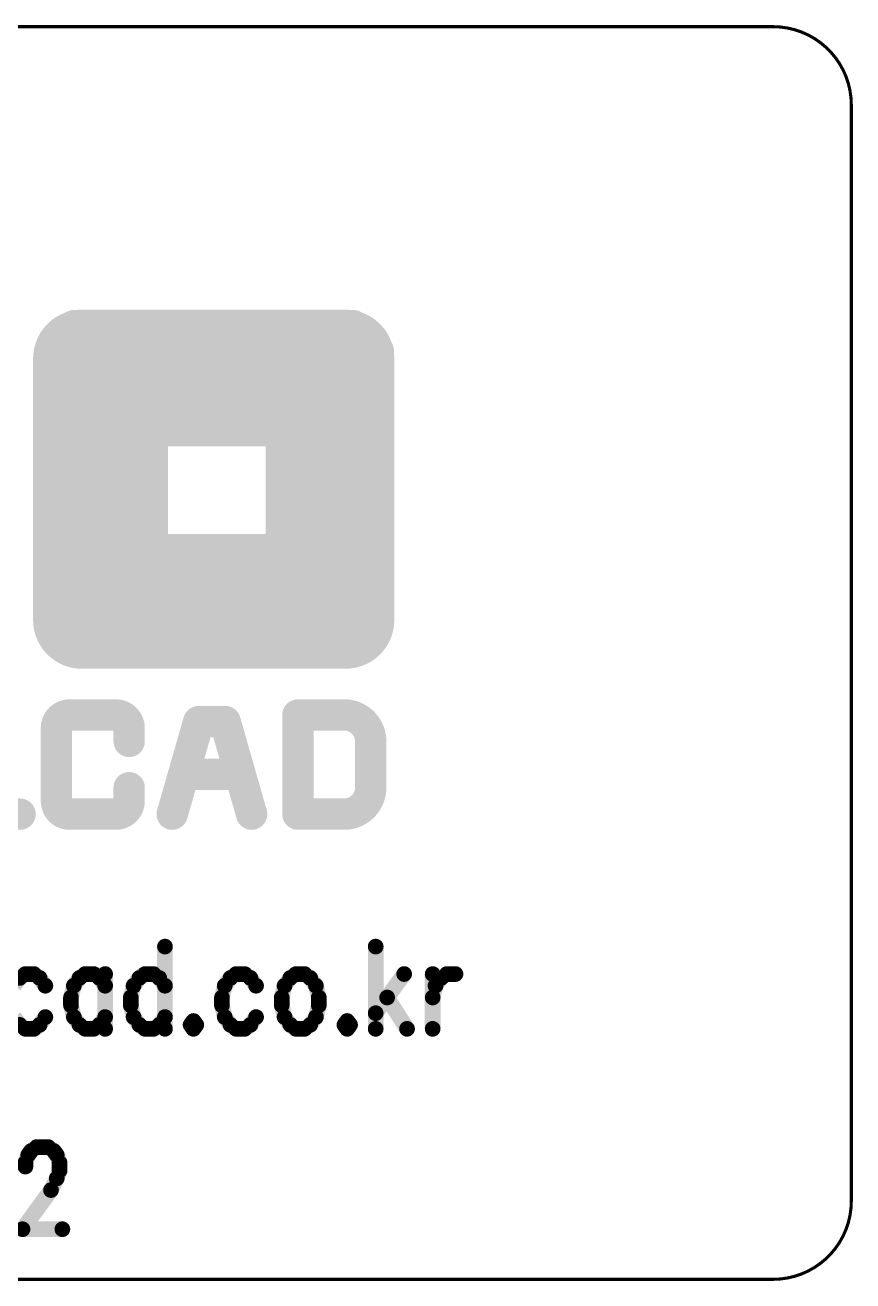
# Model space of a CAD drawing. Extents: x 100 to 128.6, y 94 to 134.1.
# Drawn here: x 118.863 to 121.505, y 93.995 to 98.005 of the extents above; entities that cross this region are included whole.
import ezdxf

# ---------------------------------------------------------------- set-up
doc = ezdxf.new("R2010")
doc.units = 0
doc.layers.get('0').update_dxf_attribs({"linetype": 'CONTINUOUS'})
doc.layers.add('MASK-BOTTOM_PHO', color=5, linetype='CONTINUOUS')
doc.layers.add('SILK-BOTTOM_PHO', color=14, linetype='CONTINUOUS')

# ---------------------------------------------------------------- blocks, each defined once
blk = doc.blocks.new('ROUND_1')
at = {"const_width": 0.050038}
blk.add_lwpolyline([(-0.025018, 0, 1), (0.025018, 0, 1)], format="xyb", close=True, dxfattribs=at)
blk = doc.blocks.new('ROUND_117')
at = {"const_width": 0.02502}
blk.add_lwpolyline([(-0.01251, 0, 1), (0.01251, 0, 1)], format="xyb", close=True, dxfattribs=at)
blk = doc.blocks.new('ROUND_233')
at = {"const_width": 0.004952}
blk.add_lwpolyline([(-0.002476, 0, 1), (0.002476, 0, 1)], format="xyb", close=True, dxfattribs=at)

msp = doc.modelspace()

# ---------------------------------------------------------------- linework, layer by layer
at = {"layer": 'MASK-BOTTOM_PHO'}
for points, const_width in [([(121.249948, 98.000058), (100.24999, 98.000058)], 0.009906), ([(121.499884, 94.250002), (121.499884, 97.750122)], 0.009906), ([(119.019066, 97.045526), (119.90959, 97.045526)], 0.100076), ([(119.043958, 97.046288), (119.88546, 97.046288)], 0.100076), ([(118.965472, 96.991932), (119.965724, 96.991932)], 0.100076), ([(118.992142, 97.018856), (119.944642, 97.018856)], 0.100076), ([(118.965472, 96.965008), (119.990108, 96.965008)], 0.100076), ([(118.938294, 96.105218), (118.938294, 96.940624)], 0.100076), ([(118.938548, 96.938338), (119.990108, 96.938338)], 0.100076), ([(118.938548, 96.911414), (119.990108, 96.911414)], 0.100076), ([(119.991124, 96.940624), (119.991124, 96.105218)], 0.100076), ([(118.938548, 96.884744), (119.990108, 96.884744)], 0.100076), ([(118.938548, 96.85782), (119.990108, 96.85782)], 0.100076), ([(118.938548, 96.830896), (119.990108, 96.830896)], 0.100076), ([(118.938548, 96.804226), (119.990108, 96.804226)], 0.100076), ([(118.938548, 96.777302), (119.990108, 96.777302)], 0.100076), ([(118.938548, 96.750632), (119.990108, 96.750632)], 0.100076), ([(118.938548, 96.723708), (119.990108, 96.723708)], 0.100076), ([(119.311166, 96.7105), (119.638572, 96.7105)], 0.100076), ([(118.938548, 96.696784), (119.2657, 96.696784)], 0.100076), ([(118.938548, 96.670114), (119.2657, 96.670114)], 0.100076), ([(119.689626, 96.696784), (119.990108, 96.696784)], 0.100076), ([(119.689626, 96.670114), (119.990108, 96.670114)], 0.100076), ([(118.938548, 96.64319), (119.2657, 96.64319)], 0.100076), ([(119.269002, 96.372426), (119.269002, 96.668082)], 0.100076), ([(119.680736, 96.668082), (119.680736, 96.372426)], 0.100076), ([(119.689626, 96.64319), (119.990108, 96.64319)], 0.100076), ([(118.938548, 96.61652), (119.2657, 96.61652)], 0.100076), ([(118.938548, 96.589596), (119.2657, 96.589596)], 0.100076), ([(119.689626, 96.61652), (119.990108, 96.61652)], 0.100076), ([(119.689626, 96.589596), (119.990108, 96.589596)], 0.100076), ([(118.938548, 96.562672), (119.2657, 96.562672)], 0.100076), ([(119.689626, 96.562672), (119.990108, 96.562672)], 0.100076), ([(118.938548, 96.536002), (119.2657, 96.536002)], 0.100076), ([(118.938548, 96.509078), (119.2657, 96.509078)], 0.100076), ([(119.689626, 96.536002), (119.990108, 96.536002)], 0.100076), ([(119.689626, 96.509078), (119.990108, 96.509078)], 0.100076), ([(118.938548, 96.482408), (119.2657, 96.482408)], 0.100076), ([(119.689626, 96.482408), (119.990108, 96.482408)], 0.100076), ([(118.938548, 96.455484), (119.2657, 96.455484)], 0.100076), ([(118.938548, 96.42856), (119.2657, 96.42856)], 0.100076), ([(119.689626, 96.455484), (119.990108, 96.455484)], 0.100076), ([(119.689626, 96.42856), (119.990108, 96.42856)], 0.100076), ([(118.938548, 96.40189), (119.2657, 96.40189)], 0.100076), ([(119.689626, 96.40189), (119.990108, 96.40189)], 0.100076), ([(118.938548, 96.374966), (119.2657, 96.374966)], 0.100076), ([(118.938548, 96.348296), (119.2657, 96.348296)], 0.100076), ([(119.689626, 96.374966), (119.990108, 96.374966)], 0.100076), ([(119.689626, 96.348296), (119.990108, 96.348296)], 0.100076), ([(118.938548, 96.321372), (119.990108, 96.321372)], 0.100076), ([(119.638572, 96.330262), (119.311166, 96.330262)], 0.100076), ([(118.938548, 96.294448), (119.990108, 96.294448)], 0.100076), ([(118.938548, 96.267778), (119.990108, 96.267778)], 0.100076), ([(118.938548, 96.240854), (119.990108, 96.240854)], 0.100076), ([(118.938548, 96.214184), (119.990108, 96.214184)], 0.100076), ([(118.938548, 96.18726), (119.990108, 96.18726)], 0.100076), ([(118.938548, 96.160336), (119.990108, 96.160336)], 0.100076), ([(118.938548, 96.133666), (119.990108, 96.133666)], 0.100076), ([(118.938548, 96.106742), (119.990108, 96.106742)], 0.100076), ([(118.965472, 96.080072), (119.98071, 96.080072)], 0.100076), ([(118.965472, 96.053148), (119.963184, 96.053148)], 0.100076), ([(118.992142, 96.026224), (119.94261, 96.026224)], 0.100076), ([(119.88546, 95.999808), (119.043958, 95.999808)], 0.100076), ([(119.045736, 95.999554), (119.883428, 95.999554)], 0.100076), ([(119.15267, 95.802196), (119.004842, 95.802196)], 0.100076), ([(119.733568, 95.633286), (119.733568, 95.802196)], 0.100076), ([(119.733568, 95.802196), (119.881396, 95.802196)], 0.100076), ([(118.962678, 95.760032), (118.962678, 95.527622)], 0.100076), ([(119.194834, 95.717868), (119.194834, 95.760032)], 0.100076), ([(119.332248, 95.485458), (119.41683, 95.781114)], 0.100076), ([(119.41683, 95.781114), (119.501158, 95.781114)], 0.100076), ([(119.501158, 95.781114), (119.58574, 95.485458)], 0.100076), ([(119.965724, 95.717868), (119.965724, 95.57004)], 0.100076), ([(119.733568, 95.485458), (119.733568, 95.633286)], 0.100076), ([(119.543322, 95.612204), (119.374412, 95.612204)], 0.100076), ([(119.194834, 95.527622), (119.194834, 95.57004)], 0.100076), ([(118.64594, 95.485458), (118.8466, 95.485458)], 0.100076), ([(119.004842, 95.485458), (119.15267, 95.485458)], 0.100076), ([(119.881396, 95.485458), (119.733568, 95.485458)], 0.100076), ([(119.309134, 95.062548), (119.309134, 94.799912)], 0.050038), ([(119.981726, 95.062548), (119.981726, 94.799912)], 0.050038), ([(118.863618, 94.974918), (118.84533, 94.962472)], 0.050038), ([(118.890796, 94.974918), (118.863618, 94.974918)], 0.050038), ([(118.909084, 94.962472), (118.890796, 94.974918)], 0.050038), ([(119.054626, 94.974918), (119.036338, 94.962472)], 0.050038), ([(119.081804, 94.974918), (119.054626, 94.974918)], 0.050038), ([(119.100092, 94.962472), (119.081804, 94.974918)], 0.050038), ([(119.118126, 94.974918), (119.118126, 94.799912)], 0.050038), ([(119.24538, 94.974918), (119.227346, 94.962472)], 0.050038), ([(119.272812, 94.974918), (119.24538, 94.974918)], 0.050038), ([(119.290846, 94.962472), (119.272812, 94.974918)], 0.050038), ([(119.536464, 94.974918), (119.518176, 94.962472)], 0.050038), ([(119.563642, 94.974918), (119.536464, 94.974918)], 0.050038), ([(119.58193, 94.962472), (119.563642, 94.974918)], 0.050038), ([(119.727218, 94.974918), (119.709184, 94.962472)], 0.050038), ([(119.75465, 94.974918), (119.727218, 94.974918)], 0.050038), ([(119.772684, 94.962472), (119.75465, 94.974918)], 0.050038), ([(120.072658, 94.974918), (119.981726, 94.84995)], 0.050038), ([(120.16359, 94.974918), (120.16359, 94.799912)], 0.050038), ([(120.191022, 94.962472), (120.209056, 94.974918)], 0.050038), ([(120.209056, 94.974918), (120.236488, 94.974918)], 0.050038), ([(118.84533, 94.962472), (118.827296, 94.93758)], 0.050038), ([(118.927372, 94.93758), (118.909084, 94.962472)], 0.050038), ([(119.018304, 94.93758), (119.00916, 94.899988)], 0.050038), ([(119.036338, 94.962472), (119.018304, 94.93758)], 0.050038), ([(119.118126, 94.93758), (119.100092, 94.962472)], 0.050038), ([(119.209058, 94.93758), (119.199914, 94.899988)], 0.050038), ([(119.227346, 94.962472), (119.209058, 94.93758)], 0.050038), ([(119.309134, 94.93758), (119.290846, 94.962472)], 0.050038), ([(119.499888, 94.93758), (119.490998, 94.899988)], 0.050038), ([(119.518176, 94.962472), (119.499888, 94.93758)], 0.050038), ([(119.599964, 94.93758), (119.58193, 94.962472)], 0.050038), ([(119.690896, 94.93758), (119.681752, 94.899988)], 0.050038), ([(119.709184, 94.962472), (119.690896, 94.93758)], 0.050038), ([(119.790972, 94.93758), (119.772684, 94.962472)], 0.050038), ([(119.800116, 94.899988), (119.790972, 94.93758)], 0.050038), ([(120.16359, 94.899988), (120.172734, 94.93758)], 0.050038), ([(120.172734, 94.93758), (120.191022, 94.962472)], 0.050038), ([(119.00916, 94.899988), (119.00916, 94.875096)], 0.050038), ([(119.199914, 94.899988), (119.199914, 94.875096)], 0.050038), ([(119.490998, 94.899988), (119.490998, 94.875096)], 0.050038), ([(119.681752, 94.899988), (119.681752, 94.875096)], 0.050038), ([(119.800116, 94.875096), (119.800116, 94.899988)], 0.050038), ([(120.018302, 94.899988), (120.081802, 94.799912)], 0.050038), ([(119.00916, 94.875096), (119.018304, 94.837504)], 0.050038), ([(119.199914, 94.875096), (119.209058, 94.837504)], 0.050038), ([(119.490998, 94.875096), (119.499888, 94.837504)], 0.050038), ([(119.681752, 94.875096), (119.690896, 94.837504)], 0.050038), ([(119.790972, 94.837504), (119.800116, 94.875096)], 0.050038), ([(118.827296, 94.837504), (118.84533, 94.812612)], 0.050038), ([(118.84533, 94.812612), (118.863618, 94.799912)], 0.050038), ([(118.890796, 94.799912), (118.909084, 94.812612)], 0.050038), ([(118.909084, 94.812612), (118.927372, 94.837504)], 0.050038), ([(119.018304, 94.837504), (119.036338, 94.812612)], 0.050038), ([(119.036338, 94.812612), (119.054626, 94.799912)], 0.050038), ([(119.081804, 94.799912), (119.100092, 94.812612)], 0.050038), ([(119.100092, 94.812612), (119.118126, 94.837504)], 0.050038), ([(119.209058, 94.837504), (119.227346, 94.812612)], 0.050038), ([(119.227346, 94.812612), (119.24538, 94.799912)], 0.050038), ([(119.272812, 94.799912), (119.290846, 94.812612)], 0.050038), ([(119.290846, 94.812612), (119.309134, 94.837504)], 0.050038), ([(119.400066, 94.825058), (119.390922, 94.812612)], 0.050038), ([(119.390922, 94.812612), (119.400066, 94.799912)], 0.050038), ([(119.40921, 94.812612), (119.400066, 94.825058)], 0.050038), ([(119.400066, 94.799912), (119.40921, 94.812612)], 0.050038), ([(119.499888, 94.837504), (119.518176, 94.812612)], 0.050038), ([(119.518176, 94.812612), (119.536464, 94.799912)], 0.050038), ([(119.563642, 94.799912), (119.58193, 94.812612)], 0.050038), ([(119.58193, 94.812612), (119.599964, 94.837504)], 0.050038), ([(119.690896, 94.837504), (119.709184, 94.812612)], 0.050038), ([(119.709184, 94.812612), (119.727218, 94.799912)], 0.050038), ([(119.75465, 94.799912), (119.772684, 94.812612)], 0.050038), ([(119.772684, 94.812612), (119.790972, 94.837504)], 0.050038), ([(119.890794, 94.825058), (119.881904, 94.812612)], 0.050038), ([(119.881904, 94.812612), (119.890794, 94.799912)], 0.050038), ([(119.899938, 94.812612), (119.890794, 94.825058)], 0.050038), ([(119.890794, 94.799912), (119.899938, 94.812612)], 0.050038), ([(118.863618, 94.799912), (118.890796, 94.799912)], 0.050038), ([(119.054626, 94.799912), (119.081804, 94.799912)], 0.050038), ([(119.24538, 94.799912), (119.272812, 94.799912)], 0.050038), ([(119.536464, 94.799912), (119.563642, 94.799912)], 0.050038), ([(119.727218, 94.799912), (119.75465, 94.799912)], 0.050038), ([(118.872762, 94.397576), (118.881906, 94.410022)], 0.050038), ([(118.881906, 94.410022), (118.89994, 94.422468)], 0.050038), ([(118.89994, 94.422468), (118.936262, 94.422468)], 0.050038), ([(118.936262, 94.422468), (118.95455, 94.410022)], 0.050038), ([(118.95455, 94.410022), (118.963694, 94.397576)], 0.050038), ([(118.863618, 94.37243), (118.872762, 94.397576)], 0.050038), ([(118.863618, 94.359984), (118.863618, 94.37243)], 0.050038), ([(118.963694, 94.397576), (118.972838, 94.37243)], 0.050038), ([(118.972838, 94.37243), (118.972838, 94.347538)], 0.050038), ([(118.972838, 94.347538), (118.963694, 94.322392)], 0.050038), ([(118.963694, 94.322392), (118.945406, 94.285054)], 0.050038), ([(118.945406, 94.285054), (118.854474, 94.160086)], 0.050038), ([(118.854474, 94.160086), (118.981728, 94.160086)], 0.050038), ([(100.24999, 94.000066), (121.249948, 94.000066)], 0.009906)]:
    msp.add_lwpolyline(points, dxfattribs=dict(at, const_width=const_width))
for points, const_width in [([(121.499884, 97.750122, 0.4142136), (121.249948, 98.000058)], 0.009906), ([(119.043958, 97.046288, 0.4142136), (118.938294, 96.940624)], 0.100076), ([(119.991124, 96.940624, 0.4142136), (119.88546, 97.046288)], 0.100076), ([(119.311166, 96.7105, 0.4142274), (119.269002, 96.668082)], 0.100076), ([(119.680736, 96.668082, 0.4142274), (119.638572, 96.7105)], 0.100076), ([(119.269002, 96.372426, 0.4142136), (119.311166, 96.330262)], 0.100076), ([(119.638572, 96.330262, 0.4142136), (119.680736, 96.372426)], 0.100076), ([(118.938294, 96.105218, 0.4142191), (119.043958, 95.999808)], 0.100076), ([(119.88546, 95.999808, 0.4142191), (119.991124, 96.105218)], 0.100076), ([(119.004842, 95.802196, 0.4142136), (118.962678, 95.760032)], 0.100076), ([(119.194834, 95.760032, 0.4142136), (119.15267, 95.802196)], 0.100076), ([(119.965724, 95.717868, 0.4142136), (119.881396, 95.802196)], 0.100076), ([(119.881396, 95.485458, 0.4142205), (119.965724, 95.57004)], 0.100076), ([(118.962678, 95.527622, 0.4142136), (119.004842, 95.485458)], 0.100076), ([(119.15267, 95.485458, 0.4142136), (119.194834, 95.527622)], 0.100076), ([(121.249948, 94.000066, 0.4142136), (121.499884, 94.250002)], 0.009906)]:
    msp.add_lwpolyline(points, format="xyb", dxfattribs=dict(at, const_width=const_width))
at = {"layer": 'SILK-BOTTOM_PHO'}
for points, const_width in [([(121.249948, 98.000058), (100.24999, 98.000058)], 0.009906), ([(121.499884, 94.250002), (121.499884, 97.750122)], 0.009906), ([(119.019066, 97.045526), (119.90959, 97.045526)], 0.100076), ([(119.043958, 97.046288), (119.88546, 97.046288)], 0.100076), ([(118.965472, 96.991932), (119.965724, 96.991932)], 0.100076), ([(118.992142, 97.018856), (119.944642, 97.018856)], 0.100076), ([(118.965472, 96.965008), (119.990108, 96.965008)], 0.100076), ([(118.938294, 96.105218), (118.938294, 96.940624)], 0.100076), ([(118.938548, 96.938338), (119.990108, 96.938338)], 0.100076), ([(118.938548, 96.911414), (119.990108, 96.911414)], 0.100076), ([(119.991124, 96.940624), (119.991124, 96.105218)], 0.100076), ([(118.938548, 96.884744), (119.990108, 96.884744)], 0.100076), ([(118.938548, 96.85782), (119.990108, 96.85782)], 0.100076), ([(118.938548, 96.830896), (119.990108, 96.830896)], 0.100076), ([(118.938548, 96.804226), (119.990108, 96.804226)], 0.100076), ([(118.938548, 96.777302), (119.990108, 96.777302)], 0.100076), ([(118.938548, 96.750632), (119.990108, 96.750632)], 0.100076), ([(118.938548, 96.723708), (119.990108, 96.723708)], 0.100076), ([(119.311166, 96.7105), (119.638572, 96.7105)], 0.100076), ([(118.938548, 96.696784), (119.2657, 96.696784)], 0.100076), ([(118.938548, 96.670114), (119.2657, 96.670114)], 0.100076), ([(119.689626, 96.696784), (119.990108, 96.696784)], 0.100076), ([(119.689626, 96.670114), (119.990108, 96.670114)], 0.100076), ([(118.938548, 96.64319), (119.2657, 96.64319)], 0.100076), ([(119.269002, 96.372426), (119.269002, 96.668082)], 0.100076), ([(119.680736, 96.668082), (119.680736, 96.372426)], 0.100076), ([(119.689626, 96.64319), (119.990108, 96.64319)], 0.100076), ([(118.938548, 96.61652), (119.2657, 96.61652)], 0.100076), ([(118.938548, 96.589596), (119.2657, 96.589596)], 0.100076), ([(119.689626, 96.61652), (119.990108, 96.61652)], 0.100076), ([(119.689626, 96.589596), (119.990108, 96.589596)], 0.100076), ([(118.938548, 96.562672), (119.2657, 96.562672)], 0.100076), ([(119.689626, 96.562672), (119.990108, 96.562672)], 0.100076), ([(118.938548, 96.536002), (119.2657, 96.536002)], 0.100076), ([(118.938548, 96.509078), (119.2657, 96.509078)], 0.100076), ([(119.689626, 96.536002), (119.990108, 96.536002)], 0.100076), ([(119.689626, 96.509078), (119.990108, 96.509078)], 0.100076), ([(118.938548, 96.482408), (119.2657, 96.482408)], 0.100076), ([(119.689626, 96.482408), (119.990108, 96.482408)], 0.100076), ([(118.938548, 96.455484), (119.2657, 96.455484)], 0.100076), ([(118.938548, 96.42856), (119.2657, 96.42856)], 0.100076), ([(119.689626, 96.455484), (119.990108, 96.455484)], 0.100076), ([(119.689626, 96.42856), (119.990108, 96.42856)], 0.100076), ([(118.938548, 96.40189), (119.2657, 96.40189)], 0.100076), ([(119.689626, 96.40189), (119.990108, 96.40189)], 0.100076), ([(118.938548, 96.374966), (119.2657, 96.374966)], 0.100076), ([(118.938548, 96.348296), (119.2657, 96.348296)], 0.100076), ([(119.689626, 96.374966), (119.990108, 96.374966)], 0.100076), ([(119.689626, 96.348296), (119.990108, 96.348296)], 0.100076), ([(118.938548, 96.321372), (119.990108, 96.321372)], 0.100076), ([(119.638572, 96.330262), (119.311166, 96.330262)], 0.100076), ([(118.938548, 96.294448), (119.990108, 96.294448)], 0.100076), ([(118.938548, 96.267778), (119.990108, 96.267778)], 0.100076), ([(118.938548, 96.240854), (119.990108, 96.240854)], 0.100076), ([(118.938548, 96.214184), (119.990108, 96.214184)], 0.100076), ([(118.938548, 96.18726), (119.990108, 96.18726)], 0.100076), ([(118.938548, 96.160336), (119.990108, 96.160336)], 0.100076), ([(118.938548, 96.133666), (119.990108, 96.133666)], 0.100076), ([(118.938548, 96.106742), (119.990108, 96.106742)], 0.100076), ([(118.965472, 96.080072), (119.98071, 96.080072)], 0.100076), ([(118.965472, 96.053148), (119.963184, 96.053148)], 0.100076), ([(118.992142, 96.026224), (119.94261, 96.026224)], 0.100076), ([(119.88546, 95.999808), (119.043958, 95.999808)], 0.100076), ([(119.045736, 95.999554), (119.883428, 95.999554)], 0.100076), ([(119.15267, 95.802196), (119.004842, 95.802196)], 0.100076), ([(119.733568, 95.633286), (119.733568, 95.802196)], 0.100076), ([(119.733568, 95.802196), (119.881396, 95.802196)], 0.100076), ([(118.962678, 95.760032), (118.962678, 95.527622)], 0.100076), ([(119.194834, 95.717868), (119.194834, 95.760032)], 0.100076), ([(119.332248, 95.485458), (119.41683, 95.781114)], 0.100076), ([(119.41683, 95.781114), (119.501158, 95.781114)], 0.100076), ([(119.501158, 95.781114), (119.58574, 95.485458)], 0.100076), ([(119.965724, 95.717868), (119.965724, 95.57004)], 0.100076), ([(119.733568, 95.485458), (119.733568, 95.633286)], 0.100076), ([(119.543322, 95.612204), (119.374412, 95.612204)], 0.100076), ([(119.194834, 95.527622), (119.194834, 95.57004)], 0.100076), ([(118.64594, 95.485458), (118.8466, 95.485458)], 0.100076), ([(119.004842, 95.485458), (119.15267, 95.485458)], 0.100076), ([(119.881396, 95.485458), (119.733568, 95.485458)], 0.100076), ([(119.309134, 95.062548), (119.309134, 94.799912)], 0.050038), ([(119.981726, 95.062548), (119.981726, 94.799912)], 0.050038), ([(118.863618, 94.974918), (118.84533, 94.962472)], 0.050038), ([(118.890796, 94.974918), (118.863618, 94.974918)], 0.050038), ([(118.909084, 94.962472), (118.890796, 94.974918)], 0.050038), ([(119.054626, 94.974918), (119.036338, 94.962472)], 0.050038), ([(119.081804, 94.974918), (119.054626, 94.974918)], 0.050038), ([(119.100092, 94.962472), (119.081804, 94.974918)], 0.050038), ([(119.118126, 94.974918), (119.118126, 94.799912)], 0.050038), ([(119.24538, 94.974918), (119.227346, 94.962472)], 0.050038), ([(119.272812, 94.974918), (119.24538, 94.974918)], 0.050038), ([(119.290846, 94.962472), (119.272812, 94.974918)], 0.050038), ([(119.536464, 94.974918), (119.518176, 94.962472)], 0.050038), ([(119.563642, 94.974918), (119.536464, 94.974918)], 0.050038), ([(119.58193, 94.962472), (119.563642, 94.974918)], 0.050038), ([(119.727218, 94.974918), (119.709184, 94.962472)], 0.050038), ([(119.75465, 94.974918), (119.727218, 94.974918)], 0.050038), ([(119.772684, 94.962472), (119.75465, 94.974918)], 0.050038), ([(120.072658, 94.974918), (119.981726, 94.84995)], 0.050038), ([(120.16359, 94.974918), (120.16359, 94.799912)], 0.050038), ([(120.191022, 94.962472), (120.209056, 94.974918)], 0.050038), ([(120.209056, 94.974918), (120.236488, 94.974918)], 0.050038), ([(118.84533, 94.962472), (118.827296, 94.93758)], 0.050038), ([(118.927372, 94.93758), (118.909084, 94.962472)], 0.050038), ([(119.018304, 94.93758), (119.00916, 94.899988)], 0.050038), ([(119.036338, 94.962472), (119.018304, 94.93758)], 0.050038), ([(119.118126, 94.93758), (119.100092, 94.962472)], 0.050038), ([(119.209058, 94.93758), (119.199914, 94.899988)], 0.050038), ([(119.227346, 94.962472), (119.209058, 94.93758)], 0.050038), ([(119.309134, 94.93758), (119.290846, 94.962472)], 0.050038), ([(119.499888, 94.93758), (119.490998, 94.899988)], 0.050038), ([(119.518176, 94.962472), (119.499888, 94.93758)], 0.050038), ([(119.599964, 94.93758), (119.58193, 94.962472)], 0.050038), ([(119.690896, 94.93758), (119.681752, 94.899988)], 0.050038), ([(119.709184, 94.962472), (119.690896, 94.93758)], 0.050038), ([(119.790972, 94.93758), (119.772684, 94.962472)], 0.050038), ([(119.800116, 94.899988), (119.790972, 94.93758)], 0.050038), ([(120.16359, 94.899988), (120.172734, 94.93758)], 0.050038), ([(120.172734, 94.93758), (120.191022, 94.962472)], 0.050038), ([(119.00916, 94.899988), (119.00916, 94.875096)], 0.050038), ([(119.199914, 94.899988), (119.199914, 94.875096)], 0.050038), ([(119.490998, 94.899988), (119.490998, 94.875096)], 0.050038), ([(119.681752, 94.899988), (119.681752, 94.875096)], 0.050038), ([(119.800116, 94.875096), (119.800116, 94.899988)], 0.050038), ([(120.018302, 94.899988), (120.081802, 94.799912)], 0.050038), ([(119.00916, 94.875096), (119.018304, 94.837504)], 0.050038), ([(119.199914, 94.875096), (119.209058, 94.837504)], 0.050038), ([(119.490998, 94.875096), (119.499888, 94.837504)], 0.050038), ([(119.681752, 94.875096), (119.690896, 94.837504)], 0.050038), ([(119.790972, 94.837504), (119.800116, 94.875096)], 0.050038), ([(118.827296, 94.837504), (118.84533, 94.812612)], 0.050038), ([(118.84533, 94.812612), (118.863618, 94.799912)], 0.050038), ([(118.890796, 94.799912), (118.909084, 94.812612)], 0.050038), ([(118.909084, 94.812612), (118.927372, 94.837504)], 0.050038), ([(119.018304, 94.837504), (119.036338, 94.812612)], 0.050038), ([(119.036338, 94.812612), (119.054626, 94.799912)], 0.050038), ([(119.081804, 94.799912), (119.100092, 94.812612)], 0.050038), ([(119.100092, 94.812612), (119.118126, 94.837504)], 0.050038), ([(119.209058, 94.837504), (119.227346, 94.812612)], 0.050038), ([(119.227346, 94.812612), (119.24538, 94.799912)], 0.050038), ([(119.272812, 94.799912), (119.290846, 94.812612)], 0.050038), ([(119.290846, 94.812612), (119.309134, 94.837504)], 0.050038), ([(119.400066, 94.825058), (119.390922, 94.812612)], 0.050038), ([(119.390922, 94.812612), (119.400066, 94.799912)], 0.050038), ([(119.40921, 94.812612), (119.400066, 94.825058)], 0.050038), ([(119.400066, 94.799912), (119.40921, 94.812612)], 0.050038), ([(119.499888, 94.837504), (119.518176, 94.812612)], 0.050038), ([(119.518176, 94.812612), (119.536464, 94.799912)], 0.050038), ([(119.563642, 94.799912), (119.58193, 94.812612)], 0.050038), ([(119.58193, 94.812612), (119.599964, 94.837504)], 0.050038), ([(119.690896, 94.837504), (119.709184, 94.812612)], 0.050038), ([(119.709184, 94.812612), (119.727218, 94.799912)], 0.050038), ([(119.75465, 94.799912), (119.772684, 94.812612)], 0.050038), ([(119.772684, 94.812612), (119.790972, 94.837504)], 0.050038), ([(119.890794, 94.825058), (119.881904, 94.812612)], 0.050038), ([(119.881904, 94.812612), (119.890794, 94.799912)], 0.050038), ([(119.899938, 94.812612), (119.890794, 94.825058)], 0.050038), ([(119.890794, 94.799912), (119.899938, 94.812612)], 0.050038), ([(118.863618, 94.799912), (118.890796, 94.799912)], 0.050038), ([(119.054626, 94.799912), (119.081804, 94.799912)], 0.050038), ([(119.24538, 94.799912), (119.272812, 94.799912)], 0.050038), ([(119.536464, 94.799912), (119.563642, 94.799912)], 0.050038), ([(119.727218, 94.799912), (119.75465, 94.799912)], 0.050038), ([(118.872762, 94.397576), (118.881906, 94.410022)], 0.050038), ([(118.881906, 94.410022), (118.89994, 94.422468)], 0.050038), ([(118.89994, 94.422468), (118.936262, 94.422468)], 0.050038), ([(118.936262, 94.422468), (118.95455, 94.410022)], 0.050038), ([(118.95455, 94.410022), (118.963694, 94.397576)], 0.050038), ([(118.863618, 94.37243), (118.872762, 94.397576)], 0.050038), ([(118.863618, 94.359984), (118.863618, 94.37243)], 0.050038), ([(118.963694, 94.397576), (118.972838, 94.37243)], 0.050038), ([(118.972838, 94.37243), (118.972838, 94.347538)], 0.050038), ([(118.972838, 94.347538), (118.963694, 94.322392)], 0.050038), ([(118.963694, 94.322392), (118.945406, 94.285054)], 0.050038), ([(118.945406, 94.285054), (118.854474, 94.160086)], 0.050038), ([(118.854474, 94.160086), (118.981728, 94.160086)], 0.050038), ([(100.24999, 94.000066), (121.249948, 94.000066)], 0.009906)]:
    msp.add_lwpolyline(points, dxfattribs=dict(at, const_width=const_width))
for points, const_width in [([(121.499884, 97.750122, 0.4142136), (121.249948, 98.000058)], 0.009906), ([(119.043958, 97.046288, 0.4142136), (118.938294, 96.940624)], 0.100076), ([(119.991124, 96.940624, 0.4142136), (119.88546, 97.046288)], 0.100076), ([(119.311166, 96.7105, 0.4142274), (119.269002, 96.668082)], 0.100076), ([(119.680736, 96.668082, 0.4142274), (119.638572, 96.7105)], 0.100076), ([(119.269002, 96.372426, 0.4142136), (119.311166, 96.330262)], 0.100076), ([(119.638572, 96.330262, 0.4142136), (119.680736, 96.372426)], 0.100076), ([(118.938294, 96.105218, 0.4142191), (119.043958, 95.999808)], 0.100076), ([(119.88546, 95.999808, 0.4142191), (119.991124, 96.105218)], 0.100076), ([(119.004842, 95.802196, 0.4142136), (118.962678, 95.760032)], 0.100076), ([(119.194834, 95.760032, 0.4142136), (119.15267, 95.802196)], 0.100076), ([(119.965724, 95.717868, 0.4142136), (119.881396, 95.802196)], 0.100076), ([(119.881396, 95.485458, 0.4142205), (119.965724, 95.57004)], 0.100076), ([(118.962678, 95.527622, 0.4142136), (119.004842, 95.485458)], 0.100076), ([(119.15267, 95.485458, 0.4142136), (119.194834, 95.527622)], 0.100076), ([(121.249948, 94.000066, 0.4142136), (121.499884, 94.250002)], 0.009906)]:
    msp.add_lwpolyline(points, format="xyb", dxfattribs=dict(at, const_width=const_width))

# ---------------------------------------------------------------- block references
at = {"layer": 'MASK-BOTTOM_PHO'}
for name, p in [('ROUND_233', (121.249948, 98.000058)), ('ROUND_233', (121.249948, 98.000058)), ('ROUND_233', (121.499884, 97.750122)), ('ROUND_233', (121.499884, 97.750122)), ('ROUND_1', (119.019066, 97.045526)), ('ROUND_1', (119.043958, 97.046288)), ('ROUND_1', (119.043958, 97.046288)), ('ROUND_1', (119.88546, 97.046288)), ('ROUND_1', (119.88546, 97.046288)), ('ROUND_1', (119.90959, 97.045526)), ('ROUND_1', (118.965472, 96.991932)), ('ROUND_1', (118.992142, 97.018856)), ('ROUND_1', (119.944642, 97.018856)), ('ROUND_1', (119.965724, 96.991932)), ('ROUND_1', (118.965472, 96.965008)), ('ROUND_1', (119.990108, 96.965008)), ('ROUND_1', (118.938294, 96.940624)), ('ROUND_1', (118.938294, 96.940624)), ('ROUND_1', (118.938548, 96.938338)), ('ROUND_1', (118.938548, 96.911414)), ('ROUND_1', (119.990108, 96.938338)), ('ROUND_1', (119.990108, 96.911414)), ('ROUND_1', (119.991124, 96.940624)), ('ROUND_1', (119.991124, 96.940624)), ('ROUND_1', (118.938548, 96.884744)), ('ROUND_1', (119.990108, 96.884744)), ('ROUND_1', (118.938548, 96.85782)), ('ROUND_1', (118.938548, 96.830896)), ('ROUND_1', (119.990108, 96.85782)), ('ROUND_1', (119.990108, 96.830896)), ('ROUND_1', (118.938548, 96.804226)), ('ROUND_1', (119.990108, 96.804226)), ('ROUND_1', (118.938548, 96.777302)), ('ROUND_1', (118.938548, 96.750632)), ('ROUND_1', (119.990108, 96.777302)), ('ROUND_1', (119.990108, 96.750632)), ('ROUND_1', (118.938548, 96.723708)), ('ROUND_1', (119.311166, 96.7105)), ('ROUND_1', (119.311166, 96.7105)), ('ROUND_1', (119.638572, 96.7105)), ('ROUND_1', (119.638572, 96.7105)), ('ROUND_1', (119.990108, 96.723708)), ('ROUND_1', (118.938548, 96.696784)), ('ROUND_1', (118.938548, 96.670114)), ('ROUND_1', (119.2657, 96.696784)), ('ROUND_1', (119.2657, 96.670114)), ('ROUND_1', (119.689626, 96.696784)), ('ROUND_1', (119.689626, 96.670114)), ('ROUND_1', (119.990108, 96.696784)), ('ROUND_1', (119.990108, 96.670114)), ('ROUND_1', (118.938548, 96.64319)), ('ROUND_1', (119.2657, 96.64319)), ('ROUND_1', (119.269002, 96.668082)), ('ROUND_1', (119.269002, 96.668082)), ('ROUND_1', (119.680736, 96.668082)), ('ROUND_1', (119.680736, 96.668082)), ('ROUND_1', (119.689626, 96.64319)), ('ROUND_1', (119.990108, 96.64319)), ('ROUND_1', (118.938548, 96.61652)), ('ROUND_1', (118.938548, 96.589596)), ('ROUND_1', (119.2657, 96.61652)), ('ROUND_1', (119.2657, 96.589596)), ('ROUND_1', (119.689626, 96.61652)), ('ROUND_1', (119.689626, 96.589596)), ('ROUND_1', (119.990108, 96.61652)), ('ROUND_1', (119.990108, 96.589596)), ('ROUND_1', (118.938548, 96.562672)), ('ROUND_1', (119.2657, 96.562672)), ('ROUND_1', (119.689626, 96.562672)), ('ROUND_1', (119.990108, 96.562672)), ('ROUND_1', (118.938548, 96.536002)), ('ROUND_1', (118.938548, 96.509078)), ('ROUND_1', (119.2657, 96.536002)), ('ROUND_1', (119.2657, 96.509078)), ('ROUND_1', (119.689626, 96.536002)), ('ROUND_1', (119.689626, 96.509078)), ('ROUND_1', (119.990108, 96.536002)), ('ROUND_1', (119.990108, 96.509078)), ('ROUND_1', (118.938548, 96.482408)), ('ROUND_1', (119.2657, 96.482408)), ('ROUND_1', (119.689626, 96.482408)), ('ROUND_1', (119.990108, 96.482408)), ('ROUND_1', (118.938548, 96.455484)), ('ROUND_1', (118.938548, 96.42856)), ('ROUND_1', (119.2657, 96.455484)), ('ROUND_1', (119.2657, 96.42856)), ('ROUND_1', (119.689626, 96.455484)), ('ROUND_1', (119.689626, 96.42856)), ('ROUND_1', (119.990108, 96.455484)), ('ROUND_1', (119.990108, 96.42856)), ('ROUND_1', (118.938548, 96.40189)), ('ROUND_1', (119.2657, 96.40189)), ('ROUND_1', (119.689626, 96.40189)), ('ROUND_1', (119.990108, 96.40189)), ('ROUND_1', (118.938548, 96.374966)), ('ROUND_1', (118.938548, 96.348296)), ('ROUND_1', (119.2657, 96.374966)), ('ROUND_1', (119.2657, 96.348296)), ('ROUND_1', (119.269002, 96.372426)), ('ROUND_1', (119.269002, 96.372426)), ('ROUND_1', (119.680736, 96.372426)), ('ROUND_1', (119.680736, 96.372426)), ('ROUND_1', (119.689626, 96.374966)), ('ROUND_1', (119.689626, 96.348296)), ('ROUND_1', (119.990108, 96.374966)), ('ROUND_1', (119.990108, 96.348296)), ('ROUND_1', (118.938548, 96.321372)), ('ROUND_1', (119.311166, 96.330262)), ('ROUND_1', (119.311166, 96.330262)), ('ROUND_1', (119.638572, 96.330262)), ('ROUND_1', (119.638572, 96.330262)), ('ROUND_1', (119.990108, 96.321372)), ('ROUND_1', (118.938548, 96.294448)), ('ROUND_1', (118.938548, 96.267778)), ('ROUND_1', (119.990108, 96.294448)), ('ROUND_1', (119.990108, 96.267778)), ('ROUND_1', (118.938548, 96.240854)), ('ROUND_1', (119.990108, 96.240854)), ('ROUND_1', (118.938548, 96.214184)), ('ROUND_1', (119.990108, 96.214184)), ('ROUND_1', (118.938548, 96.18726)), ('ROUND_1', (118.938548, 96.160336)), ('ROUND_1', (119.990108, 96.18726)), ('ROUND_1', (119.990108, 96.160336)), ('ROUND_1', (118.938548, 96.133666)), ('ROUND_1', (119.990108, 96.133666)), ('ROUND_1', (118.938294, 96.105218)), ('ROUND_1', (118.938294, 96.105218)), ('ROUND_1', (118.938548, 96.106742)), ('ROUND_1', (118.965472, 96.080072)), ('ROUND_1', (119.98071, 96.080072)), ('ROUND_1', (119.990108, 96.106742)), ('ROUND_1', (119.991124, 96.105218)), ('ROUND_1', (119.991124, 96.105218)), ('ROUND_1', (118.965472, 96.053148)), ('ROUND_1', (119.963184, 96.053148)), ('ROUND_1', (118.992142, 96.026224)), ('ROUND_1', (119.043958, 95.999808)), ('ROUND_1', (119.043958, 95.999808)), ('ROUND_1', (119.045736, 95.999554)), ('ROUND_1', (119.883428, 95.999554)), ('ROUND_1', (119.88546, 95.999808)), ('ROUND_1', (119.88546, 95.999808)), ('ROUND_1', (119.94261, 96.026224)), ('ROUND_1', (119.004842, 95.802196)), ('ROUND_1', (119.004842, 95.802196)), ('ROUND_1', (119.15267, 95.802196)), ('ROUND_1', (119.15267, 95.802196)), ('ROUND_1', (119.733568, 95.802196)), ('ROUND_1', (119.881396, 95.802196)), ('ROUND_1', (119.881396, 95.802196)), ('ROUND_1', (118.962678, 95.760032)), ('ROUND_1', (118.962678, 95.760032)), ('ROUND_1', (119.194834, 95.760032)), ('ROUND_1', (119.194834, 95.760032)), ('ROUND_1', (119.41683, 95.781114)), ('ROUND_1', (119.501158, 95.781114)), ('ROUND_1', (119.194834, 95.717868)), ('ROUND_1', (119.965724, 95.717868)), ('ROUND_1', (119.965724, 95.717868)), ('ROUND_1', (119.733568, 95.633286)), ('ROUND_1', (119.733568, 95.633286)), ('ROUND_1', (119.374412, 95.612204)), ('ROUND_1', (119.543322, 95.612204)), ('ROUND_1', (119.194834, 95.57004)), ('ROUND_1', (119.965724, 95.57004)), ('ROUND_1', (119.965724, 95.57004)), ('ROUND_1', (118.962678, 95.527622)), ('ROUND_1', (118.962678, 95.527622)), ('ROUND_1', (119.194834, 95.527622)), ('ROUND_1', (119.194834, 95.527622)), ('ROUND_1', (118.8466, 95.485458)), ('ROUND_1', (119.004842, 95.485458)), ('ROUND_1', (119.004842, 95.485458)), ('ROUND_1', (119.15267, 95.485458)), ('ROUND_1', (119.15267, 95.485458)), ('ROUND_1', (119.332248, 95.485458)), ('ROUND_1', (119.58574, 95.485458)), ('ROUND_1', (119.733568, 95.485458)), ('ROUND_1', (119.881396, 95.485458)), ('ROUND_1', (119.881396, 95.485458)), ('ROUND_117', (119.309134, 95.062548)), ('ROUND_117', (119.981726, 95.062548)), ('ROUND_117', (118.863618, 94.974918)), ('ROUND_117', (118.890796, 94.974918)), ('ROUND_117', (119.054626, 94.974918)), ('ROUND_117', (119.081804, 94.974918)), ('ROUND_117', (119.118126, 94.974918)), ('ROUND_117', (119.24538, 94.974918)), ('ROUND_117', (119.272812, 94.974918)), ('ROUND_117', (119.536464, 94.974918)), ('ROUND_117', (119.563642, 94.974918)), ('ROUND_117', (119.727218, 94.974918)), ('ROUND_117', (119.727218, 94.974918)), ('ROUND_117', (119.75465, 94.974918)), ('ROUND_117', (120.072658, 94.974918)), ('ROUND_117', (120.16359, 94.974918)), ('ROUND_117', (120.209056, 94.974918)), ('ROUND_117', (120.236488, 94.974918)), ('ROUND_117', (118.84533, 94.962472)), ('ROUND_117', (118.909084, 94.962472)), ('ROUND_117', (118.927372, 94.93758)), ('ROUND_117', (119.018304, 94.93758)), ('ROUND_117', (119.036338, 94.962472)), ('ROUND_117', (119.100092, 94.962472)), ('ROUND_117', (119.118126, 94.93758)), ('ROUND_117', (119.209058, 94.93758)), ('ROUND_117', (119.227346, 94.962472)), ('ROUND_117', (119.290846, 94.962472)), ('ROUND_117', (119.309134, 94.93758)), ('ROUND_117', (119.499888, 94.93758)), ('ROUND_117', (119.518176, 94.962472)), ('ROUND_117', (119.58193, 94.962472)), ('ROUND_117', (119.599964, 94.93758)), ('ROUND_117', (119.690896, 94.93758)), ('ROUND_117', (119.709184, 94.962472)), ('ROUND_117', (119.772684, 94.962472)), ('ROUND_117', (119.790972, 94.93758)), ('ROUND_117', (120.172734, 94.93758)), ('ROUND_117', (120.191022, 94.962472)), ('ROUND_117', (119.00916, 94.899988)), ('ROUND_117', (119.199914, 94.899988)), ('ROUND_117', (119.490998, 94.899988)), ('ROUND_117', (119.681752, 94.899988)), ('ROUND_117', (119.800116, 94.899988)), ('ROUND_117', (120.018302, 94.899988)), ('ROUND_117', (120.16359, 94.899988)), ('ROUND_117', (119.00916, 94.875096)), ('ROUND_117', (119.199914, 94.875096)), ('ROUND_117', (119.490998, 94.875096)), ('ROUND_117', (119.681752, 94.875096)), ('ROUND_117', (119.800116, 94.875096)), ('ROUND_117', (119.981726, 94.84995)), ('ROUND_117', (118.84533, 94.812612)), ('ROUND_117', (118.909084, 94.812612)), ('ROUND_117', (118.927372, 94.837504)), ('ROUND_117', (119.018304, 94.837504)), ('ROUND_117', (119.036338, 94.812612)), ('ROUND_117', (119.100092, 94.812612)), ('ROUND_117', (119.118126, 94.837504)), ('ROUND_117', (119.209058, 94.837504)), ('ROUND_117', (119.227346, 94.812612)), ('ROUND_117', (119.290846, 94.812612)), ('ROUND_117', (119.309134, 94.837504)), ('ROUND_117', (119.390922, 94.812612)), ('ROUND_117', (119.400066, 94.825058)), ('ROUND_117', (119.400066, 94.825058)), ('ROUND_117', (119.40921, 94.812612)), ('ROUND_117', (119.499888, 94.837504)), ('ROUND_117', (119.518176, 94.812612)), ('ROUND_117', (119.58193, 94.812612)), ('ROUND_117', (119.599964, 94.837504)), ('ROUND_117', (119.690896, 94.837504)), ('ROUND_117', (119.709184, 94.812612)), ('ROUND_117', (119.772684, 94.812612)), ('ROUND_117', (119.790972, 94.837504)), ('ROUND_117', (119.881904, 94.812612)), ('ROUND_117', (119.890794, 94.825058)), ('ROUND_117', (119.890794, 94.825058)), ('ROUND_117', (119.899938, 94.812612)), ('ROUND_117', (118.863618, 94.799912)), ('ROUND_117', (118.890796, 94.799912)), ('ROUND_117', (119.054626, 94.799912)), ('ROUND_117', (119.081804, 94.799912)), ('ROUND_117', (119.118126, 94.799912)), ('ROUND_117', (119.24538, 94.799912)), ('ROUND_117', (119.272812, 94.799912)), ('ROUND_117', (119.309134, 94.799912)), ('ROUND_117', (119.400066, 94.799912)), ('ROUND_117', (119.536464, 94.799912)), ('ROUND_117', (119.563642, 94.799912)), ('ROUND_117', (119.727218, 94.799912)), ('ROUND_117', (119.75465, 94.799912)), ('ROUND_117', (119.890794, 94.799912)), ('ROUND_117', (119.981726, 94.799912)), ('ROUND_117', (120.081802, 94.799912)), ('ROUND_117', (120.16359, 94.799912)), ('ROUND_117', (118.881906, 94.410022)), ('ROUND_117', (118.89994, 94.422468)), ('ROUND_117', (118.936262, 94.422468)), ('ROUND_117', (118.95455, 94.410022)), ('ROUND_117', (118.863618, 94.37243)), ('ROUND_117', (118.872762, 94.397576)), ('ROUND_117', (118.963694, 94.397576)), ('ROUND_117', (118.972838, 94.37243)), ('ROUND_117', (118.863618, 94.359984)), ('ROUND_117', (118.972838, 94.347538)), ('ROUND_117', (118.963694, 94.322392)), ('ROUND_117', (118.945406, 94.285054)), ('ROUND_233', (121.499884, 94.250002)), ('ROUND_233', (121.499884, 94.250002)), ('ROUND_117', (118.854474, 94.160086)), ('ROUND_117', (118.981728, 94.160086)), ('ROUND_233', (121.249948, 94.000066)), ('ROUND_233', (121.249948, 94.000066))]:
    msp.add_blockref(name, p, dxfattribs=at)
at = {"layer": 'SILK-BOTTOM_PHO'}
for name, p in [('ROUND_233', (121.249948, 98.000058)), ('ROUND_233', (121.249948, 98.000058)), ('ROUND_233', (121.499884, 97.750122)), ('ROUND_233', (121.499884, 97.750122)), ('ROUND_1', (119.019066, 97.045526)), ('ROUND_1', (119.043958, 97.046288)), ('ROUND_1', (119.043958, 97.046288)), ('ROUND_1', (119.88546, 97.046288)), ('ROUND_1', (119.88546, 97.046288)), ('ROUND_1', (119.90959, 97.045526)), ('ROUND_1', (118.965472, 96.991932)), ('ROUND_1', (118.992142, 97.018856)), ('ROUND_1', (119.944642, 97.018856)), ('ROUND_1', (119.965724, 96.991932)), ('ROUND_1', (118.965472, 96.965008)), ('ROUND_1', (119.990108, 96.965008)), ('ROUND_1', (118.938294, 96.940624)), ('ROUND_1', (118.938294, 96.940624)), ('ROUND_1', (118.938548, 96.938338)), ('ROUND_1', (118.938548, 96.911414)), ('ROUND_1', (119.990108, 96.938338)), ('ROUND_1', (119.990108, 96.911414)), ('ROUND_1', (119.991124, 96.940624)), ('ROUND_1', (119.991124, 96.940624)), ('ROUND_1', (118.938548, 96.884744)), ('ROUND_1', (119.990108, 96.884744)), ('ROUND_1', (118.938548, 96.85782)), ('ROUND_1', (118.938548, 96.830896)), ('ROUND_1', (119.990108, 96.85782)), ('ROUND_1', (119.990108, 96.830896)), ('ROUND_1', (118.938548, 96.804226)), ('ROUND_1', (119.990108, 96.804226)), ('ROUND_1', (118.938548, 96.777302)), ('ROUND_1', (118.938548, 96.750632)), ('ROUND_1', (119.990108, 96.777302)), ('ROUND_1', (119.990108, 96.750632)), ('ROUND_1', (118.938548, 96.723708)), ('ROUND_1', (119.311166, 96.7105)), ('ROUND_1', (119.311166, 96.7105)), ('ROUND_1', (119.638572, 96.7105)), ('ROUND_1', (119.638572, 96.7105)), ('ROUND_1', (119.990108, 96.723708)), ('ROUND_1', (118.938548, 96.696784)), ('ROUND_1', (118.938548, 96.670114)), ('ROUND_1', (119.2657, 96.696784)), ('ROUND_1', (119.2657, 96.670114)), ('ROUND_1', (119.689626, 96.696784)), ('ROUND_1', (119.689626, 96.670114)), ('ROUND_1', (119.990108, 96.696784)), ('ROUND_1', (119.990108, 96.670114)), ('ROUND_1', (118.938548, 96.64319)), ('ROUND_1', (119.2657, 96.64319)), ('ROUND_1', (119.269002, 96.668082)), ('ROUND_1', (119.269002, 96.668082)), ('ROUND_1', (119.680736, 96.668082)), ('ROUND_1', (119.680736, 96.668082)), ('ROUND_1', (119.689626, 96.64319)), ('ROUND_1', (119.990108, 96.64319)), ('ROUND_1', (118.938548, 96.61652)), ('ROUND_1', (118.938548, 96.589596)), ('ROUND_1', (119.2657, 96.61652)), ('ROUND_1', (119.2657, 96.589596)), ('ROUND_1', (119.689626, 96.61652)), ('ROUND_1', (119.689626, 96.589596)), ('ROUND_1', (119.990108, 96.61652)), ('ROUND_1', (119.990108, 96.589596)), ('ROUND_1', (118.938548, 96.562672)), ('ROUND_1', (119.2657, 96.562672)), ('ROUND_1', (119.689626, 96.562672)), ('ROUND_1', (119.990108, 96.562672)), ('ROUND_1', (118.938548, 96.536002)), ('ROUND_1', (118.938548, 96.509078)), ('ROUND_1', (119.2657, 96.536002)), ('ROUND_1', (119.2657, 96.509078)), ('ROUND_1', (119.689626, 96.536002)), ('ROUND_1', (119.689626, 96.509078)), ('ROUND_1', (119.990108, 96.536002)), ('ROUND_1', (119.990108, 96.509078)), ('ROUND_1', (118.938548, 96.482408)), ('ROUND_1', (119.2657, 96.482408)), ('ROUND_1', (119.689626, 96.482408)), ('ROUND_1', (119.990108, 96.482408)), ('ROUND_1', (118.938548, 96.455484)), ('ROUND_1', (118.938548, 96.42856)), ('ROUND_1', (119.2657, 96.455484)), ('ROUND_1', (119.2657, 96.42856)), ('ROUND_1', (119.689626, 96.455484)), ('ROUND_1', (119.689626, 96.42856)), ('ROUND_1', (119.990108, 96.455484)), ('ROUND_1', (119.990108, 96.42856)), ('ROUND_1', (118.938548, 96.40189)), ('ROUND_1', (119.2657, 96.40189)), ('ROUND_1', (119.689626, 96.40189)), ('ROUND_1', (119.990108, 96.40189)), ('ROUND_1', (118.938548, 96.374966)), ('ROUND_1', (118.938548, 96.348296)), ('ROUND_1', (119.2657, 96.374966)), ('ROUND_1', (119.2657, 96.348296)), ('ROUND_1', (119.269002, 96.372426)), ('ROUND_1', (119.269002, 96.372426)), ('ROUND_1', (119.680736, 96.372426)), ('ROUND_1', (119.680736, 96.372426)), ('ROUND_1', (119.689626, 96.374966)), ('ROUND_1', (119.689626, 96.348296)), ('ROUND_1', (119.990108, 96.374966)), ('ROUND_1', (119.990108, 96.348296)), ('ROUND_1', (118.938548, 96.321372)), ('ROUND_1', (119.311166, 96.330262)), ('ROUND_1', (119.311166, 96.330262)), ('ROUND_1', (119.638572, 96.330262)), ('ROUND_1', (119.638572, 96.330262)), ('ROUND_1', (119.990108, 96.321372)), ('ROUND_1', (118.938548, 96.294448)), ('ROUND_1', (118.938548, 96.267778)), ('ROUND_1', (119.990108, 96.294448)), ('ROUND_1', (119.990108, 96.267778)), ('ROUND_1', (118.938548, 96.240854)), ('ROUND_1', (119.990108, 96.240854)), ('ROUND_1', (118.938548, 96.214184)), ('ROUND_1', (119.990108, 96.214184)), ('ROUND_1', (118.938548, 96.18726)), ('ROUND_1', (118.938548, 96.160336)), ('ROUND_1', (119.990108, 96.18726)), ('ROUND_1', (119.990108, 96.160336)), ('ROUND_1', (118.938548, 96.133666)), ('ROUND_1', (119.990108, 96.133666)), ('ROUND_1', (118.938294, 96.105218)), ('ROUND_1', (118.938294, 96.105218)), ('ROUND_1', (118.938548, 96.106742)), ('ROUND_1', (118.965472, 96.080072)), ('ROUND_1', (119.98071, 96.080072)), ('ROUND_1', (119.990108, 96.106742)), ('ROUND_1', (119.991124, 96.105218)), ('ROUND_1', (119.991124, 96.105218)), ('ROUND_1', (118.965472, 96.053148)), ('ROUND_1', (119.963184, 96.053148)), ('ROUND_1', (118.992142, 96.026224)), ('ROUND_1', (119.043958, 95.999808)), ('ROUND_1', (119.043958, 95.999808)), ('ROUND_1', (119.045736, 95.999554)), ('ROUND_1', (119.883428, 95.999554)), ('ROUND_1', (119.88546, 95.999808)), ('ROUND_1', (119.88546, 95.999808)), ('ROUND_1', (119.94261, 96.026224)), ('ROUND_1', (119.004842, 95.802196)), ('ROUND_1', (119.004842, 95.802196)), ('ROUND_1', (119.15267, 95.802196)), ('ROUND_1', (119.15267, 95.802196)), ('ROUND_1', (119.733568, 95.802196)), ('ROUND_1', (119.881396, 95.802196)), ('ROUND_1', (119.881396, 95.802196)), ('ROUND_1', (118.962678, 95.760032)), ('ROUND_1', (118.962678, 95.760032)), ('ROUND_1', (119.194834, 95.760032)), ('ROUND_1', (119.194834, 95.760032)), ('ROUND_1', (119.41683, 95.781114)), ('ROUND_1', (119.501158, 95.781114)), ('ROUND_1', (119.194834, 95.717868)), ('ROUND_1', (119.965724, 95.717868)), ('ROUND_1', (119.965724, 95.717868)), ('ROUND_1', (119.733568, 95.633286)), ('ROUND_1', (119.733568, 95.633286)), ('ROUND_1', (119.374412, 95.612204)), ('ROUND_1', (119.543322, 95.612204)), ('ROUND_1', (119.194834, 95.57004)), ('ROUND_1', (119.965724, 95.57004)), ('ROUND_1', (119.965724, 95.57004)), ('ROUND_1', (118.962678, 95.527622)), ('ROUND_1', (118.962678, 95.527622)), ('ROUND_1', (119.194834, 95.527622)), ('ROUND_1', (119.194834, 95.527622)), ('ROUND_1', (118.8466, 95.485458)), ('ROUND_1', (119.004842, 95.485458)), ('ROUND_1', (119.004842, 95.485458)), ('ROUND_1', (119.15267, 95.485458)), ('ROUND_1', (119.15267, 95.485458)), ('ROUND_1', (119.332248, 95.485458)), ('ROUND_1', (119.58574, 95.485458)), ('ROUND_1', (119.733568, 95.485458)), ('ROUND_1', (119.881396, 95.485458)), ('ROUND_1', (119.881396, 95.485458)), ('ROUND_117', (119.309134, 95.062548)), ('ROUND_117', (119.981726, 95.062548)), ('ROUND_117', (118.863618, 94.974918)), ('ROUND_117', (118.890796, 94.974918)), ('ROUND_117', (119.054626, 94.974918)), ('ROUND_117', (119.081804, 94.974918)), ('ROUND_117', (119.118126, 94.974918)), ('ROUND_117', (119.24538, 94.974918)), ('ROUND_117', (119.272812, 94.974918)), ('ROUND_117', (119.536464, 94.974918)), ('ROUND_117', (119.563642, 94.974918)), ('ROUND_117', (119.727218, 94.974918)), ('ROUND_117', (119.727218, 94.974918)), ('ROUND_117', (119.75465, 94.974918)), ('ROUND_117', (120.072658, 94.974918)), ('ROUND_117', (120.16359, 94.974918)), ('ROUND_117', (120.209056, 94.974918)), ('ROUND_117', (120.236488, 94.974918)), ('ROUND_117', (118.84533, 94.962472)), ('ROUND_117', (118.909084, 94.962472)), ('ROUND_117', (118.927372, 94.93758)), ('ROUND_117', (119.018304, 94.93758)), ('ROUND_117', (119.036338, 94.962472)), ('ROUND_117', (119.100092, 94.962472)), ('ROUND_117', (119.118126, 94.93758)), ('ROUND_117', (119.209058, 94.93758)), ('ROUND_117', (119.227346, 94.962472)), ('ROUND_117', (119.290846, 94.962472)), ('ROUND_117', (119.309134, 94.93758)), ('ROUND_117', (119.499888, 94.93758)), ('ROUND_117', (119.518176, 94.962472)), ('ROUND_117', (119.58193, 94.962472)), ('ROUND_117', (119.599964, 94.93758)), ('ROUND_117', (119.690896, 94.93758)), ('ROUND_117', (119.709184, 94.962472)), ('ROUND_117', (119.772684, 94.962472)), ('ROUND_117', (119.790972, 94.93758)), ('ROUND_117', (120.172734, 94.93758)), ('ROUND_117', (120.191022, 94.962472)), ('ROUND_117', (119.00916, 94.899988)), ('ROUND_117', (119.199914, 94.899988)), ('ROUND_117', (119.490998, 94.899988)), ('ROUND_117', (119.681752, 94.899988)), ('ROUND_117', (119.800116, 94.899988)), ('ROUND_117', (120.018302, 94.899988)), ('ROUND_117', (120.16359, 94.899988)), ('ROUND_117', (119.00916, 94.875096)), ('ROUND_117', (119.199914, 94.875096)), ('ROUND_117', (119.490998, 94.875096)), ('ROUND_117', (119.681752, 94.875096)), ('ROUND_117', (119.800116, 94.875096)), ('ROUND_117', (119.981726, 94.84995)), ('ROUND_117', (118.84533, 94.812612)), ('ROUND_117', (118.909084, 94.812612)), ('ROUND_117', (118.927372, 94.837504)), ('ROUND_117', (119.018304, 94.837504)), ('ROUND_117', (119.036338, 94.812612)), ('ROUND_117', (119.100092, 94.812612)), ('ROUND_117', (119.118126, 94.837504)), ('ROUND_117', (119.209058, 94.837504)), ('ROUND_117', (119.227346, 94.812612)), ('ROUND_117', (119.290846, 94.812612)), ('ROUND_117', (119.309134, 94.837504)), ('ROUND_117', (119.390922, 94.812612)), ('ROUND_117', (119.400066, 94.825058)), ('ROUND_117', (119.400066, 94.825058)), ('ROUND_117', (119.40921, 94.812612)), ('ROUND_117', (119.499888, 94.837504)), ('ROUND_117', (119.518176, 94.812612)), ('ROUND_117', (119.58193, 94.812612)), ('ROUND_117', (119.599964, 94.837504)), ('ROUND_117', (119.690896, 94.837504)), ('ROUND_117', (119.709184, 94.812612)), ('ROUND_117', (119.772684, 94.812612)), ('ROUND_117', (119.790972, 94.837504)), ('ROUND_117', (119.881904, 94.812612)), ('ROUND_117', (119.890794, 94.825058)), ('ROUND_117', (119.890794, 94.825058)), ('ROUND_117', (119.899938, 94.812612)), ('ROUND_117', (118.863618, 94.799912)), ('ROUND_117', (118.890796, 94.799912)), ('ROUND_117', (119.054626, 94.799912)), ('ROUND_117', (119.081804, 94.799912)), ('ROUND_117', (119.118126, 94.799912)), ('ROUND_117', (119.24538, 94.799912)), ('ROUND_117', (119.272812, 94.799912)), ('ROUND_117', (119.309134, 94.799912)), ('ROUND_117', (119.400066, 94.799912)), ('ROUND_117', (119.536464, 94.799912)), ('ROUND_117', (119.563642, 94.799912)), ('ROUND_117', (119.727218, 94.799912)), ('ROUND_117', (119.75465, 94.799912)), ('ROUND_117', (119.890794, 94.799912)), ('ROUND_117', (119.981726, 94.799912)), ('ROUND_117', (120.081802, 94.799912)), ('ROUND_117', (120.16359, 94.799912)), ('ROUND_117', (118.881906, 94.410022)), ('ROUND_117', (118.89994, 94.422468)), ('ROUND_117', (118.936262, 94.422468)), ('ROUND_117', (118.95455, 94.410022)), ('ROUND_117', (118.863618, 94.37243)), ('ROUND_117', (118.872762, 94.397576)), ('ROUND_117', (118.963694, 94.397576)), ('ROUND_117', (118.972838, 94.37243)), ('ROUND_117', (118.863618, 94.359984)), ('ROUND_117', (118.972838, 94.347538)), ('ROUND_117', (118.963694, 94.322392)), ('ROUND_117', (118.945406, 94.285054)), ('ROUND_233', (121.499884, 94.250002)), ('ROUND_233', (121.499884, 94.250002)), ('ROUND_117', (118.854474, 94.160086)), ('ROUND_117', (118.981728, 94.160086)), ('ROUND_233', (121.249948, 94.000066)), ('ROUND_233', (121.249948, 94.000066))]:
    msp.add_blockref(name, p, dxfattribs=at)

doc.saveas('drawing.dxf')
